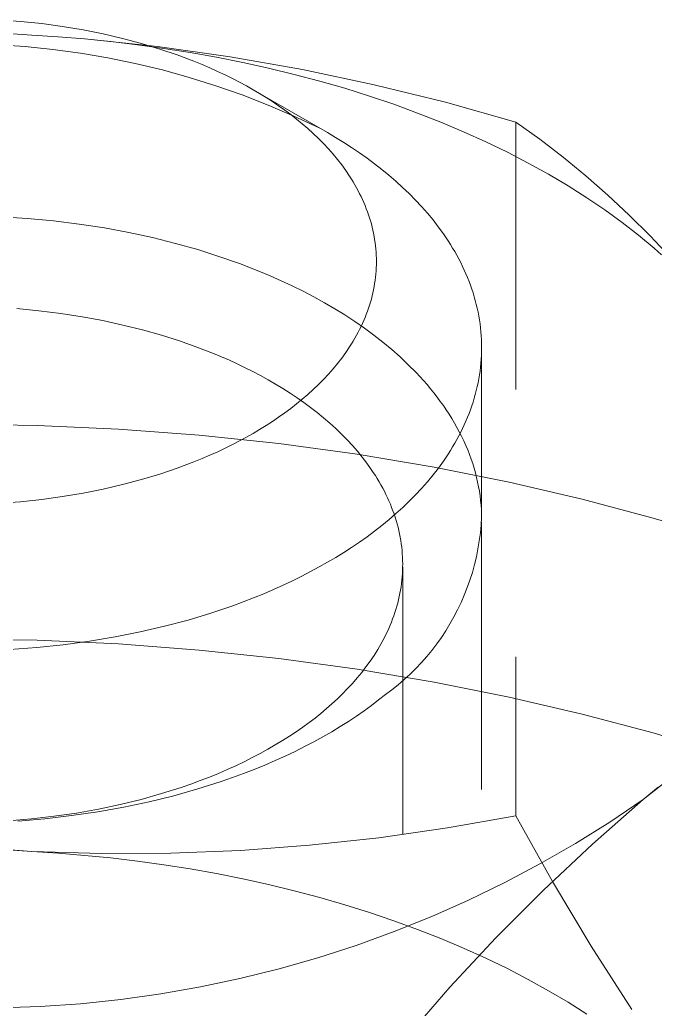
# Model space of a CAD drawing. Header units: inches. Extents: x -13 to 609, y -6 to 131.
# Drawn here: x 158.1261 to 158.3639, y 60.4012 to 60.7713 of the extents above; entities that cross this region are included whole.
import ezdxf

# ---------------------------------------------------------------- set-up
doc = ezdxf.new("R2010")
doc.units = ezdxf.units.IN
doc.linetypes.add('HIDDEN', pattern=[1.905, 1.27, -0.635])
doc.layers.add('ZANO_R_przerywana', color=250, linetype='HIDDEN', lineweight=0)

msp = doc.modelspace()

# ---------------------------------------------------------------- linework, layer by layer
at = {"layer": 'ZANO_R_przerywana', "ltscale": 0.05}
for p, q in [((158.11833, 60.77128), (158.12638, 60.77068)), ((158.12638, 60.77068), (158.13434, 60.76984)), ((158.13434, 60.76984), (158.14217, 60.76877)), ((158.14217, 60.76877), (158.14984, 60.76748)), ((158.14984, 60.76748), (158.15733, 60.76599)), ((158.11599, 60.7665), (158.13069, 60.7655)), ((158.13069, 60.7655), (158.14051, 60.76489)), ((158.14051, 60.76489), (158.15038, 60.7641)), ((158.15038, 60.76417), (158.17767, 60.76123)), ((158.15038, 60.7641), (158.16027, 60.76312)), ((158.15733, 60.76599), (158.16462, 60.76429)), ((158.16027, 60.76312), (158.17017, 60.76195)), ((158.16462, 60.76429), (158.17168, 60.76241)), ((158.12813, 60.76125), (158.11772, 60.76196)), ((158.13851, 60.7602), (158.12813, 60.76125)), ((158.14885, 60.7588), (158.13851, 60.7602)), ((158.17017, 60.76195), (158.18006, 60.76059)), ((158.17168, 60.76241), (158.17849, 60.76035)), ((158.17767, 60.76123), (158.20484, 60.75739)), ((158.17849, 60.76035), (158.18503, 60.75813)), ((158.18006, 60.76059), (158.18994, 60.75903)), ((158.15914, 60.75704), (158.14885, 60.7588)), ((158.16936, 60.75495), (158.15914, 60.75704)), ((158.18503, 60.75813), (158.1913, 60.75576)), ((158.18994, 60.75903), (158.19977, 60.75728)), ((158.1913, 60.75576), (158.19433, 60.75453)), ((158.19977, 60.75728), (158.20954, 60.75534)), ((158.20484, 60.75739), (158.23186, 60.75264)), ((158.17951, 60.75251), (158.16936, 60.75495)), ((158.18957, 60.74973), (158.17951, 60.75251)), ((158.19433, 60.75453), (158.19729, 60.75327)), ((158.19729, 60.75327), (158.20017, 60.75198)), ((158.20954, 60.75534), (158.21924, 60.7532)), ((158.21924, 60.7532), (158.22886, 60.75087)), ((158.23186, 60.75264), (158.25872, 60.74698)), ((158.19953, 60.74661), (158.18957, 60.74973)), ((158.20017, 60.75198), (158.20297, 60.75066)), ((158.20297, 60.75066), (158.2057, 60.74931)), ((158.2057, 60.74931), (158.20835, 60.74794)), ((158.22886, 60.75087), (158.23836, 60.74835)), ((158.23836, 60.74835), (158.24774, 60.74564)), ((158.20937, 60.74315), (158.19953, 60.74661)), ((158.20835, 60.74794), (158.21093, 60.74655)), ((158.21093, 60.74655), (158.21343, 60.74514)), ((158.24126, 60.72907), (158.21343, 60.74514)), ((158.21343, 60.74514), (158.21587, 60.7437)), ((158.24774, 60.74564), (158.25698, 60.74274)), ((158.25872, 60.74698), (158.28536, 60.74043)), ((158.2191, 60.73937), (158.20937, 60.74315)), ((158.21587, 60.7437), (158.21828, 60.74221)), ((158.21828, 60.74221), (158.22065, 60.74068)), ((158.25698, 60.74274), (158.26606, 60.73966)), ((158.22869, 60.73526), (158.2191, 60.73937)), ((158.22065, 60.74068), (158.22298, 60.7391)), ((158.22298, 60.7391), (158.22527, 60.73748)), ((158.22527, 60.73748), (158.22751, 60.73582)), ((158.26606, 60.73966), (158.27496, 60.73641)), ((158.28536, 60.74043), (158.31178, 60.73299)), ((158.22751, 60.73582), (158.2297, 60.73412)), ((158.23814, 60.73083), (158.22869, 60.73526)), ((158.2297, 60.73412), (158.23183, 60.73237)), ((158.27496, 60.73641), (158.28368, 60.73298)), ((158.23183, 60.73237), (158.23391, 60.73058)), ((158.23391, 60.73058), (158.23593, 60.72875)), ((158.28368, 60.73298), (158.2922, 60.72939)), ((158.31178, 60.73299), (158.32069, 60.72658)), ((158.31178, 60.73299), (158.31178, 60.47355)), ((158.23593, 60.72875), (158.23788, 60.72688)), ((158.23788, 60.72688), (158.23977, 60.72497)), ((158.24432, 60.72726), (158.24126, 60.72907)), ((158.24733, 60.72541), (158.24432, 60.72726)), ((158.2922, 60.72939), (158.30049, 60.72563)), ((158.32069, 60.72658), (158.32939, 60.71989)), ((158.23977, 60.72497), (158.24159, 60.72302)), ((158.24159, 60.72302), (158.24334, 60.72104)), ((158.2503, 60.72349), (158.24733, 60.72541)), ((158.25321, 60.72152), (158.2503, 60.72349)), ((158.30049, 60.72563), (158.30856, 60.72172)), ((158.24334, 60.72104), (158.24501, 60.71902)), ((158.24501, 60.71902), (158.2466, 60.71696)), ((158.25607, 60.7195), (158.25321, 60.72152)), ((158.25887, 60.71742), (158.25607, 60.7195)), ((158.30856, 60.72172), (158.31638, 60.71767)), ((158.32939, 60.71989), (158.33788, 60.71293)), ((158.2466, 60.71696), (158.24811, 60.71487)), ((158.2616, 60.71529), (158.25887, 60.71742)), ((158.26427, 60.7131), (158.2616, 60.71529)), ((158.31638, 60.71767), (158.32395, 60.71347)), ((158.24811, 60.71487), (158.24954, 60.71276)), ((158.24954, 60.71276), (158.25022, 60.71168)), ((158.25022, 60.71168), (158.25088, 60.71061)), ((158.26687, 60.71087), (158.26427, 60.7131)), ((158.32395, 60.71347), (158.33125, 60.70915)), ((158.33788, 60.71293), (158.34614, 60.7057)), ((158.25088, 60.71061), (158.25152, 60.70952)), ((158.25152, 60.70952), (158.25214, 60.70843)), ((158.25214, 60.70843), (158.25273, 60.70733)), ((158.26939, 60.70858), (158.26687, 60.71087)), ((158.27183, 60.70624), (158.26939, 60.70858)), ((158.33125, 60.70915), (158.33827, 60.7047)), ((158.25273, 60.70733), (158.2533, 60.70623)), ((158.2533, 60.70623), (158.25384, 60.70512)), ((158.25384, 60.70512), (158.25437, 60.704)), ((158.25437, 60.704), (158.25486, 60.70288)), ((158.27419, 60.70385), (158.27183, 60.70624)), ((158.33827, 60.7047), (158.34501, 60.70014)), ((158.34614, 60.7057), (158.35417, 60.69822)), ((158.25486, 60.70288), (158.25534, 60.70175)), ((158.25534, 60.70175), (158.25579, 60.70062)), ((158.25579, 60.70062), (158.25622, 60.69948)), ((158.27647, 60.70142), (158.27419, 60.70385)), ((158.27865, 60.69894), (158.27647, 60.70142)), ((158.11911, 60.69763), (158.12903, 60.69699)), ((158.12903, 60.69699), (158.13881, 60.69606)), ((158.25622, 60.69948), (158.25662, 60.69834)), ((158.25662, 60.69834), (158.25699, 60.69719)), ((158.25699, 60.69719), (158.25734, 60.69604)), ((158.28074, 60.69641), (158.27865, 60.69894)), ((158.34501, 60.70014), (158.35146, 60.69548)), ((158.35417, 60.69822), (158.36196, 60.69048)), ((158.13881, 60.69606), (158.14841, 60.69487)), ((158.14841, 60.69487), (158.1578, 60.69341)), ((158.1578, 60.69341), (158.16695, 60.69171)), ((158.25734, 60.69604), (158.25767, 60.69489)), ((158.25767, 60.69489), (158.25797, 60.69373)), ((158.25797, 60.69373), (158.25824, 60.69257)), ((158.28273, 60.69385), (158.28074, 60.69641)), ((158.28462, 60.69124), (158.28273, 60.69385)), ((158.35146, 60.69548), (158.35761, 60.69071)), ((158.16695, 60.69171), (158.17583, 60.68978)), ((158.17583, 60.68978), (158.18442, 60.68764)), ((158.25824, 60.69257), (158.25849, 60.69141)), ((158.25849, 60.69141), (158.25872, 60.69024)), ((158.25872, 60.69024), (158.25891, 60.68907)), ((158.28641, 60.68859), (158.28462, 60.69124)), ((158.35761, 60.69071), (158.36346, 60.68586)), ((158.36196, 60.69048), (158.3695, 60.6825)), ((158.18442, 60.68764), (158.19271, 60.6853)), ((158.25891, 60.68907), (158.25908, 60.6879)), ((158.25908, 60.6879), (158.25923, 60.68673)), ((158.25923, 60.68673), (158.25935, 60.68555)), ((158.25935, 60.68555), (158.25944, 60.68438)), ((158.28726, 60.68725), (158.28641, 60.68859)), ((158.28808, 60.6859), (158.28726, 60.68725)), ((158.28888, 60.68455), (158.28808, 60.6859)), ((158.36346, 60.68586), (158.36627, 60.68341)), ((158.19271, 60.6853), (158.20067, 60.68278)), ((158.20067, 60.68278), (158.2083, 60.68009)), ((158.25944, 60.68438), (158.25951, 60.6832)), ((158.25951, 60.6832), (158.25955, 60.68203)), ((158.25955, 60.68203), (158.25956, 60.68085)), ((158.28965, 60.68318), (158.28888, 60.68455)), ((158.29039, 60.68181), (158.28965, 60.68318)), ((158.2911, 60.68043), (158.29039, 60.68181)), ((158.2083, 60.68009), (158.21558, 60.67727)), ((158.25951, 60.6785), (158.25944, 60.67732)), ((158.25955, 60.67967), (158.25951, 60.6785)), ((158.25956, 60.68085), (158.25955, 60.67967)), ((158.29179, 60.67904), (158.2911, 60.68043)), ((158.29244, 60.67764), (158.29179, 60.67904)), ((158.21558, 60.67727), (158.21978, 60.6755)), ((158.21978, 60.6755), (158.22395, 60.67366)), ((158.25923, 60.67497), (158.25909, 60.6738)), ((158.25935, 60.67615), (158.25923, 60.67497)), ((158.25944, 60.67732), (158.25935, 60.67615)), ((158.29306, 60.67624), (158.29244, 60.67764)), ((158.29365, 60.67483), (158.29306, 60.67624)), ((158.29422, 60.67342), (158.29365, 60.67483)), ((158.22395, 60.67366), (158.22807, 60.67173)), ((158.22807, 60.67173), (158.23214, 60.66972)), ((158.25872, 60.67146), (158.25849, 60.67029)), ((158.25891, 60.67263), (158.25872, 60.67146)), ((158.25909, 60.6738), (158.25891, 60.67263)), ((158.29475, 60.67199), (158.29422, 60.67342)), ((158.29525, 60.67057), (158.29475, 60.67199)), ((158.23214, 60.66972), (158.23615, 60.66763)), ((158.23615, 60.66763), (158.24009, 60.66545)), ((158.25797, 60.66797), (158.25767, 60.66681)), ((158.25825, 60.66913), (158.25797, 60.66797)), ((158.25849, 60.67029), (158.25825, 60.66913)), ((158.29572, 60.66913), (158.29525, 60.67057)), ((158.29616, 60.6677), (158.29572, 60.66913)), ((158.29657, 60.66625), (158.29616, 60.6677)), ((158.1333, 60.66243), (158.12499, 60.66322)), ((158.24009, 60.66545), (158.24396, 60.66319)), ((158.24396, 60.66319), (158.24776, 60.66085)), ((158.25662, 60.66336), (158.25622, 60.66222)), ((158.257, 60.66451), (158.25662, 60.66336)), ((158.25735, 60.66566), (158.257, 60.66451)), ((158.25767, 60.66681), (158.25735, 60.66566)), ((158.29694, 60.66481), (158.29657, 60.66625)), ((158.29729, 60.66336), (158.29694, 60.66481)), ((158.2976, 60.6619), (158.29729, 60.66336)), ((158.14146, 60.66142), (158.1333, 60.66243)), ((158.14944, 60.66018), (158.14146, 60.66142)), ((158.15722, 60.65874), (158.14944, 60.66018)), ((158.24776, 60.66085), (158.25147, 60.65842)), ((158.25534, 60.65995), (158.25487, 60.65882)), ((158.25579, 60.66108), (158.25534, 60.65995)), ((158.25622, 60.66222), (158.25579, 60.66108)), ((158.29788, 60.66044), (158.2976, 60.6619)), ((158.29812, 60.65898), (158.29788, 60.66044)), ((158.16476, 60.6571), (158.15722, 60.65874)), ((158.17207, 60.65527), (158.16476, 60.6571)), ((158.25147, 60.65842), (158.25508, 60.65592)), ((158.25385, 60.65658), (158.2533, 60.65547)), ((158.25437, 60.6577), (158.25385, 60.65658)), ((158.25487, 60.65882), (158.25437, 60.6577)), ((158.25508, 60.65592), (158.25859, 60.65334)), ((158.29834, 60.65752), (158.29812, 60.65898)), ((158.29852, 60.65605), (158.29834, 60.65752)), ((158.29866, 60.65459), (158.29852, 60.65605)), ((158.17911, 60.65328), (158.17207, 60.65527)), ((158.18588, 60.65114), (158.17911, 60.65328)), ((158.25153, 60.65218), (158.25089, 60.65109)), ((158.25214, 60.65327), (158.25153, 60.65218)), ((158.25273, 60.65437), (158.25214, 60.65327)), ((158.2533, 60.65547), (158.25273, 60.65437)), ((158.25859, 60.65334), (158.262, 60.65068)), ((158.29878, 60.65312), (158.29866, 60.65459)), ((158.29886, 60.65165), (158.29878, 60.65312)), ((158.19237, 60.64886), (158.18588, 60.65114)), ((158.19856, 60.64646), (158.19237, 60.64886)), ((158.24955, 60.64894), (158.24812, 60.64683)), ((158.25023, 60.65002), (158.24955, 60.64894)), ((158.25089, 60.65109), (158.25023, 60.65002)), ((158.262, 60.65068), (158.2653, 60.64794)), ((158.29891, 60.65018), (158.29886, 60.65165)), ((158.29893, 60.64871), (158.29891, 60.65018)), ((158.29891, 60.64723), (158.29893, 60.64871)), ((158.20455, 60.64389), (158.19856, 60.64646)), ((158.24661, 60.64474), (158.24502, 60.64268)), ((158.24812, 60.64683), (158.24661, 60.64474)), ((158.2653, 60.64794), (158.26847, 60.64514)), ((158.26847, 60.64514), (158.27151, 60.64226)), ((158.29878, 60.64429), (158.29886, 60.64576)), ((158.29886, 60.64576), (158.29891, 60.64723)), ((158.29893, 60.64576), (158.29893, 60.58529)), ((158.20752, 60.64254), (158.20455, 60.64389)), ((158.21045, 60.64113), (158.20752, 60.64254)), ((158.21335, 60.63967), (158.21045, 60.64113)), ((158.24502, 60.64268), (158.24334, 60.64066)), ((158.27151, 60.64226), (158.27443, 60.63932)), ((158.29834, 60.63989), (158.29852, 60.64136)), ((158.29852, 60.64136), (158.29867, 60.64283)), ((158.29867, 60.64283), (158.29878, 60.64429)), ((158.21621, 60.63817), (158.21335, 60.63967)), ((158.21904, 60.63661), (158.21621, 60.63817)), ((158.2416, 60.63868), (158.23978, 60.63673)), ((158.24334, 60.64066), (158.2416, 60.63868)), ((158.27443, 60.63932), (158.27583, 60.63783)), ((158.27583, 60.63783), (158.2772, 60.63631)), ((158.29788, 60.63697), (158.29812, 60.63843)), ((158.29812, 60.63843), (158.29834, 60.63989)), ((158.22182, 60.635), (158.21904, 60.63661)), ((158.22456, 60.63335), (158.22182, 60.635)), ((158.23789, 60.63482), (158.23594, 60.63295)), ((158.23978, 60.63673), (158.23789, 60.63482)), ((158.2772, 60.63631), (158.27853, 60.63479)), ((158.27853, 60.63479), (158.27983, 60.63325)), ((158.29695, 60.63261), (158.29729, 60.63406)), ((158.29729, 60.63406), (158.2976, 60.63551)), ((158.2976, 60.63551), (158.29788, 60.63697)), ((158.22724, 60.63164), (158.22456, 60.63335)), ((158.22987, 60.62988), (158.22724, 60.63164)), ((158.23245, 60.62808), (158.22987, 60.62988)), ((158.23392, 60.63112), (158.23184, 60.62933)), ((158.23594, 60.63295), (158.23392, 60.63112)), ((158.27983, 60.63325), (158.28108, 60.63169)), ((158.28108, 60.63169), (158.2823, 60.63012)), ((158.2823, 60.63012), (158.28348, 60.62854)), ((158.29616, 60.62972), (158.29657, 60.63116)), ((158.29657, 60.63116), (158.29695, 60.63261)), ((158.22971, 60.62758), (158.22752, 60.62588)), ((158.23184, 60.62933), (158.22971, 60.62758)), ((158.23496, 60.62623), (158.23245, 60.62808)), ((158.23741, 60.62434), (158.23496, 60.62623)), ((158.28348, 60.62854), (158.28462, 60.62695)), ((158.28462, 60.62695), (158.28572, 60.62534)), ((158.29475, 60.62542), (158.29526, 60.62684)), ((158.29526, 60.62684), (158.29572, 60.62828)), ((158.29572, 60.62828), (158.29616, 60.62972)), ((158.22299, 60.62259), (158.22066, 60.62102)), ((158.22528, 60.62421), (158.22299, 60.62259)), ((158.22752, 60.62588), (158.22528, 60.62421)), ((158.23979, 60.6224), (158.23741, 60.62434)), ((158.28572, 60.62534), (158.28678, 60.62372)), ((158.28678, 60.62372), (158.2878, 60.62209)), ((158.29307, 60.62117), (158.29366, 60.62258)), ((158.29366, 60.62258), (158.29422, 60.624)), ((158.29422, 60.624), (158.29475, 60.62542)), ((158.10205, 60.61998), (158.1326, 60.61953)), ((158.1326, 60.61953), (158.16304, 60.61816)), ((158.21829, 60.61949), (158.21588, 60.618)), ((158.22066, 60.62102), (158.21829, 60.61949)), ((158.2421, 60.62041), (158.23979, 60.6224)), ((158.24434, 60.61838), (158.2421, 60.62041)), ((158.2878, 60.62209), (158.28877, 60.62044)), ((158.28877, 60.62044), (158.2897, 60.61879)), ((158.2897, 60.61879), (158.29059, 60.61713)), ((158.29179, 60.61837), (158.29244, 60.61977)), ((158.29244, 60.61977), (158.29307, 60.62117)), ((158.16304, 60.61816), (158.19323, 60.6159)), ((158.19323, 60.6159), (158.22306, 60.61275)), ((158.21094, 60.61515), (158.20837, 60.61376)), ((158.21344, 60.61656), (158.21094, 60.61515)), ((158.21588, 60.618), (158.21344, 60.61656)), ((158.2465, 60.61631), (158.24434, 60.61838)), ((158.24857, 60.6142), (158.2465, 60.61631)), ((158.28966, 60.61423), (158.2904, 60.6156)), ((158.2904, 60.6156), (158.29111, 60.61698)), ((158.29059, 60.61713), (158.29144, 60.61546)), ((158.29111, 60.61698), (158.29179, 60.61837)), ((158.29144, 60.61546), (158.29224, 60.61378)), ((158.20571, 60.61239), (158.20298, 60.61104)), ((158.20837, 60.61376), (158.20571, 60.61239)), ((158.22306, 60.61275), (158.25241, 60.60875)), ((158.25057, 60.61205), (158.24857, 60.6142)), ((158.25247, 60.60987), (158.25057, 60.61205)), ((158.28727, 60.61016), (158.28809, 60.61151)), ((158.28809, 60.61151), (158.28889, 60.61287)), ((158.28889, 60.61287), (158.28966, 60.61423)), ((158.29224, 60.61378), (158.293, 60.61209)), ((158.293, 60.61209), (158.29371, 60.6104)), ((158.1973, 60.60843), (158.19435, 60.60716)), ((158.20018, 60.60972), (158.1973, 60.60843)), ((158.20298, 60.61104), (158.20018, 60.60972)), ((158.25241, 60.60875), (158.28119, 60.60392)), ((158.25429, 60.60765), (158.25247, 60.60987)), ((158.28463, 60.60618), (158.28641, 60.60882)), ((158.28641, 60.60882), (158.28727, 60.61016)), ((158.29371, 60.6104), (158.29438, 60.60869)), ((158.29438, 60.60869), (158.29501, 60.60698)), ((158.19132, 60.60593), (158.18505, 60.60357)), ((158.19435, 60.60716), (158.19132, 60.60593)), ((158.25601, 60.60539), (158.25429, 60.60765)), ((158.25764, 60.60311), (158.25601, 60.60539)), ((158.28274, 60.60357), (158.28463, 60.60618)), ((158.29501, 60.60698), (158.29558, 60.60527)), ((158.29558, 60.60527), (158.29612, 60.60355)), ((158.1785, 60.60135), (158.17169, 60.59929)), ((158.18505, 60.60357), (158.1785, 60.60135)), ((158.25841, 60.60196), (158.25764, 60.60311)), ((158.25917, 60.60079), (158.25841, 60.60196)), ((158.25989, 60.59963), (158.25917, 60.60079)), ((158.27866, 60.59847), (158.28075, 60.601)), ((158.28075, 60.601), (158.28274, 60.60357)), ((158.28119, 60.60392), (158.30928, 60.59831)), ((158.29612, 60.60355), (158.2966, 60.60183)), ((158.2966, 60.60183), (158.29704, 60.6001)), ((158.16463, 60.5974), (158.15735, 60.59571)), ((158.17169, 60.59929), (158.16463, 60.5974)), ((158.2606, 60.59845), (158.25989, 60.59963)), ((158.26127, 60.59727), (158.2606, 60.59845)), ((158.26192, 60.59609), (158.26127, 60.59727)), ((158.27648, 60.59599), (158.27866, 60.59847)), ((158.29704, 60.6001), (158.29744, 60.59837)), ((158.29744, 60.59837), (158.29779, 60.59663)), ((158.29779, 60.59663), (158.29809, 60.5949)), ((158.30928, 60.59831), (158.3366, 60.59194)), ((158.14218, 60.59292), (158.13436, 60.59185)), ((158.14986, 60.59421), (158.14218, 60.59292)), ((158.15735, 60.59571), (158.14986, 60.59421)), ((158.26255, 60.59489), (158.26192, 60.59609)), ((158.26315, 60.59369), (158.26255, 60.59489)), ((158.26372, 60.59249), (158.26315, 60.59369)), ((158.27185, 60.59117), (158.27421, 60.59356)), ((158.27421, 60.59356), (158.27648, 60.59599)), ((158.29809, 60.5949), (158.29834, 60.59316)), ((158.29834, 60.59316), (158.29855, 60.59142)), ((158.1264, 60.59101), (158.11835, 60.59041)), ((158.13436, 60.59185), (158.1264, 60.59101)), ((158.26426, 60.59128), (158.26372, 60.59249)), ((158.26478, 60.59007), (158.26426, 60.59128)), ((158.26527, 60.58885), (158.26478, 60.59007)), ((158.2694, 60.58883), (158.27185, 60.59117)), ((158.29855, 60.59142), (158.29872, 60.58968)), ((158.29872, 60.58968), (158.29883, 60.58794)), ((158.3366, 60.59194), (158.36307, 60.58488)), ((158.26428, 60.58431), (158.26688, 60.58654)), ((158.26574, 60.58763), (158.26527, 60.58885)), ((158.26617, 60.58641), (158.26574, 60.58763)), ((158.26658, 60.58518), (158.26617, 60.58641)), ((158.26688, 60.58654), (158.2694, 60.58883)), ((158.29883, 60.58794), (158.2989, 60.58621)), ((158.25888, 60.57999), (158.26162, 60.58212)), ((158.26162, 60.58212), (158.26428, 60.58431)), ((158.26697, 60.58395), (158.26658, 60.58518)), ((158.26732, 60.58272), (158.26697, 60.58395)), ((158.26765, 60.58148), (158.26732, 60.58272)), ((158.29874, 60.58229), (158.29845, 60.5793)), ((158.29892, 60.58529), (158.29874, 60.58229)), ((158.29893, 60.58329), (158.29893, 60.27984)), ((158.36307, 60.58488), (158.38861, 60.57716)), ((158.25608, 60.57791), (158.25888, 60.57999)), ((158.26795, 60.58024), (158.26765, 60.58148)), ((158.26822, 60.579), (158.26795, 60.58024)), ((158.26846, 60.57776), (158.26822, 60.579)), ((158.29845, 60.5793), (158.29806, 60.57631)), ((158.25031, 60.57392), (158.25322, 60.57589)), ((158.25322, 60.57589), (158.25608, 60.57791)), ((158.26867, 60.57652), (158.26846, 60.57776)), ((158.26886, 60.57528), (158.26867, 60.57652)), ((158.26902, 60.57403), (158.26886, 60.57528)), ((158.29806, 60.57631), (158.29756, 60.57335)), ((158.24434, 60.57014), (158.24735, 60.572)), ((158.24735, 60.572), (158.25031, 60.57392)), ((158.26915, 60.57279), (158.26902, 60.57403)), ((158.26926, 60.57154), (158.26915, 60.57279)), ((158.26933, 60.5703), (158.26926, 60.57154)), ((158.29756, 60.57335), (158.29696, 60.5704)), ((158.23816, 60.56658), (158.24128, 60.56834)), ((158.24128, 60.56834), (158.24434, 60.57014)), ((158.26938, 60.56906), (158.26933, 60.5703)), ((158.2694, 60.56781), (158.26938, 60.56906)), ((158.26939, 60.56657), (158.2694, 60.56781)), ((158.29626, 60.56748), (158.29546, 60.56458)), ((158.29696, 60.5704), (158.29626, 60.56748)), ((158.23162, 60.56313), (158.23494, 60.56484)), ((158.23494, 60.56484), (158.23816, 60.56658)), ((158.26921, 60.56286), (158.2693, 60.5641)), ((158.2693, 60.5641), (158.26936, 60.56533)), ((158.26936, 60.56533), (158.26939, 60.56657)), ((158.2694, 60.56657), (158.2694, 60.29672)), ((158.29546, 60.56458), (158.29455, 60.56171)), ((158.22111, 60.55818), (158.22471, 60.55979)), ((158.22471, 60.55979), (158.22821, 60.56144)), ((158.22821, 60.56144), (158.23162, 60.56313)), ((158.26877, 60.55917), (158.26895, 60.5604)), ((158.26895, 60.5604), (158.26909, 60.56163)), ((158.26909, 60.56163), (158.26921, 60.56286)), ((158.29455, 60.56171), (158.29355, 60.55887)), ((158.21363, 60.55506), (158.21741, 60.5566)), ((158.21741, 60.5566), (158.22111, 60.55818)), ((158.2681, 60.55551), (158.26835, 60.55673)), ((158.26835, 60.55673), (158.26858, 60.55795)), ((158.26858, 60.55795), (158.26877, 60.55917)), ((158.29245, 60.55608), (158.29125, 60.55332)), ((158.29355, 60.55887), (158.29245, 60.55608)), ((158.20579, 60.5521), (158.21363, 60.55506)), ((158.26719, 60.55189), (158.26752, 60.55309)), ((158.26752, 60.55309), (158.26783, 60.5543)), ((158.26783, 60.5543), (158.2681, 60.55551)), ((158.29125, 60.55332), (158.28996, 60.5506)), ((158.1891, 60.54675), (158.19761, 60.54933)), ((158.19761, 60.54933), (158.20579, 60.5521)), ((158.26606, 60.54831), (158.26646, 60.5495)), ((158.26646, 60.5495), (158.26684, 60.55069)), ((158.26684, 60.55069), (158.26719, 60.55189)), ((158.28996, 60.5506), (158.28857, 60.54793)), ((158.18027, 60.5444), (158.1891, 60.54675)), ((158.2642, 60.54363), (158.2647, 60.54479)), ((158.2647, 60.54479), (158.26518, 60.54596)), ((158.26518, 60.54596), (158.26563, 60.54713)), ((158.26563, 60.54713), (158.26606, 60.54831)), ((158.28709, 60.54532), (158.28552, 60.54275)), ((158.28857, 60.54793), (158.28709, 60.54532)), ((158.1618, 60.5404), (158.17117, 60.54228)), ((158.17117, 60.54228), (158.18027, 60.5444)), ((158.26256, 60.54018), (158.26313, 60.54132)), ((158.26313, 60.54132), (158.26368, 60.54247)), ((158.26368, 60.54247), (158.2642, 60.54363)), ((158.28552, 60.54275), (158.28386, 60.54024)), ((158.1326, 60.53916), (158.10205, 60.53962)), ((158.13248, 60.53641), (158.14243, 60.53746)), ((158.16304, 60.5378), (158.1326, 60.53916)), ((158.14243, 60.53746), (158.15221, 60.5388)), ((158.15221, 60.5388), (158.1618, 60.5404)), ((158.19323, 60.53553), (158.16304, 60.5378)), ((158.26071, 60.5368), (158.26135, 60.53792)), ((158.26135, 60.53792), (158.26197, 60.53905)), ((158.26197, 60.53905), (158.26256, 60.54018)), ((158.28212, 60.53779), (158.28029, 60.5354)), ((158.28386, 60.54024), (158.28212, 60.53779)), ((158.12242, 60.53566), (158.13248, 60.53641)), ((158.22306, 60.53239), (158.19323, 60.53553)), ((158.25868, 60.5335), (158.26006, 60.53569)), ((158.26006, 60.53569), (158.26071, 60.5368)), ((158.28029, 60.5354), (158.27838, 60.53308)), ((158.25241, 60.52838), (158.22306, 60.53239)), ((158.25567, 60.52921), (158.25721, 60.53133)), ((158.25721, 60.53133), (158.25868, 60.5335)), ((158.27639, 60.53083), (158.27432, 60.52864)), ((158.27838, 60.53308), (158.27639, 60.53083)), ((158.25237, 60.52507), (158.25406, 60.52712)), ((158.28119, 60.52356), (158.25241, 60.52838)), ((158.25406, 60.52712), (158.25567, 60.52921)), ((158.27218, 60.52653), (158.26996, 60.5245)), ((158.27432, 60.52864), (158.27218, 60.52653)), ((158.24879, 60.52108), (158.25061, 60.52305)), ((158.25061, 60.52305), (158.25237, 60.52507)), ((158.26768, 60.52254), (158.26533, 60.52067)), ((158.26996, 60.5245), (158.26768, 60.52254)), ((158.30928, 60.51794), (158.28119, 60.52356)), ((158.24496, 60.51725), (158.2469, 60.51914)), ((158.2469, 60.51914), (158.24879, 60.52108)), ((158.26291, 60.51888), (158.26035, 60.51683)), ((158.26533, 60.52067), (158.26291, 60.51888)), ((158.24089, 60.51359), (158.24295, 60.5154)), ((158.24295, 60.5154), (158.24496, 60.51725)), ((158.26035, 60.51683), (158.25769, 60.5148)), ((158.3366, 60.51158), (158.30928, 60.51794)), ((158.23661, 60.51009), (158.23879, 60.51183)), ((158.23879, 60.51183), (158.24089, 60.51359)), ((158.25493, 60.51279), (158.25206, 60.5108)), ((158.25769, 60.5148), (158.25493, 60.51279)), ((158.36307, 60.50451), (158.3366, 60.51158)), ((158.232, 60.50665), (158.23435, 60.50836)), ((158.23435, 60.50836), (158.23661, 60.51009)), ((158.24909, 60.50883), (158.24602, 60.50688)), ((158.25206, 60.5108), (158.24909, 60.50883)), ((158.22704, 60.50328), (158.22956, 60.50496)), ((158.22956, 60.50496), (158.232, 60.50665)), ((158.24285, 60.50496), (158.23957, 60.50307)), ((158.24602, 60.50688), (158.24285, 60.50496)), ((158.38861, 60.49679), (158.36307, 60.50451)), ((158.22173, 60.5), (158.22443, 60.50163)), ((158.22443, 60.50163), (158.22704, 60.50328)), ((158.2362, 60.50122), (158.23272, 60.49939)), ((158.23957, 60.50307), (158.2362, 60.50122)), ((158.21312, 60.49526), (158.21608, 60.49681)), ((158.21608, 60.49681), (158.21895, 60.49839)), ((158.21895, 60.49839), (158.22173, 60.5)), ((158.22914, 60.49761), (158.22547, 60.49586)), ((158.23272, 60.49939), (158.22914, 60.49761)), ((158.20696, 60.49226), (158.21008, 60.49374)), ((158.21008, 60.49374), (158.21312, 60.49526)), ((158.2217, 60.49415), (158.21784, 60.49249)), ((158.22547, 60.49586), (158.2217, 60.49415)), ((158.19711, 60.48802), (158.20048, 60.48939)), ((158.20048, 60.48939), (158.20376, 60.49081)), ((158.20376, 60.49081), (158.20696, 60.49226)), ((158.20984, 60.4893), (158.20571, 60.48778)), ((158.21388, 60.49087), (158.20984, 60.4893)), ((158.21784, 60.49249), (158.21388, 60.49087)), ((158.19016, 60.48539), (158.19367, 60.48668)), ((158.20149, 60.48631), (158.19281, 60.48355)), ((158.19367, 60.48668), (158.19711, 60.48802)), ((158.20571, 60.48778), (158.20149, 60.48631)), ((158.35941, 60.47956), (158.36997, 60.48799)), ((158.1792, 60.4818), (158.18658, 60.48415)), ((158.19281, 60.48355), (158.18383, 60.48102)), ((158.18658, 60.48415), (158.19016, 60.48539)), ((158.36498, 60.48427), (158.35941, 60.47956)), ((158.16371, 60.47771), (158.17157, 60.47965)), ((158.17458, 60.47875), (158.1651, 60.47674)), ((158.17157, 60.47965), (158.1792, 60.4818)), ((158.18383, 60.48102), (158.17458, 60.47875)), ((158.34046, 60.46292), (158.35941, 60.47956)), ((158.35941, 60.47956), (158.34688, 60.47113)), ((158.13902, 60.47331), (158.1474, 60.47453)), ((158.1554, 60.47501), (158.14554, 60.47356)), ((158.1474, 60.47453), (158.15564, 60.47601)), ((158.1651, 60.47674), (158.1554, 60.47501)), ((158.15564, 60.47601), (158.16371, 60.47771)), ((158.12196, 60.47161), (158.13053, 60.47233)), ((158.13555, 60.47241), (158.12546, 60.47156)), ((158.13053, 60.47233), (158.13902, 60.47331)), ((158.14554, 60.47356), (158.13555, 60.47241)), ((158.31178, 60.47355), (158.28618, 60.469)), ((158.32543, 60.4489), (158.31178, 60.47355)), ((158.34688, 60.47113), (158.33406, 60.46315)), ((158.28618, 60.469), (158.26044, 60.46532)), ((158.26044, 60.46532), (158.23459, 60.46252)), ((158.13069, 60.46012), (158.10443, 60.46218)), ((158.13069, 60.46012), (158.11562, 60.46119)), ((158.13069, 60.46012), (158.14051, 60.45951)), ((158.15668, 60.45939), (158.13069, 60.46012)), ((158.20866, 60.46059), (158.18268, 60.45955)), ((158.23459, 60.46252), (158.20866, 60.46059)), ((158.33406, 60.46315), (158.32098, 60.45561)), ((158.32208, 60.44566), (158.34046, 60.46292)), ((158.14051, 60.45951), (158.15038, 60.45872)), ((158.15038, 60.45872), (158.16027, 60.45774)), ((158.18268, 60.45955), (158.15668, 60.45939)), ((158.16027, 60.45774), (158.17017, 60.45657)), ((158.17017, 60.45657), (158.18006, 60.45521)), ((158.18006, 60.45521), (158.18994, 60.45365)), ((158.18994, 60.45365), (158.19977, 60.4519)), ((158.32098, 60.45561), (158.30763, 60.44854)), ((158.19977, 60.4519), (158.20954, 60.44996)), ((158.20954, 60.44996), (158.21924, 60.44782)), ((158.30763, 60.44854), (158.29405, 60.44194)), ((158.33989, 60.42472), (158.32543, 60.4489)), ((158.21924, 60.44782), (158.22886, 60.44549)), ((158.22886, 60.44549), (158.23836, 60.44296)), ((158.30427, 60.4278), (158.32208, 60.44566)), ((158.23836, 60.44296), (158.24774, 60.44025)), ((158.29405, 60.44194), (158.28025, 60.43582)), ((158.24774, 60.44025), (158.25698, 60.43736)), ((158.25698, 60.43736), (158.26606, 60.43428)), ((158.26606, 60.43428), (158.27496, 60.43102)), ((158.28025, 60.43582), (158.26624, 60.43018)), ((158.26624, 60.43018), (158.25205, 60.42503)), ((158.27496, 60.43102), (158.28368, 60.4276)), ((158.28368, 60.4276), (158.2922, 60.424)), ((158.28707, 60.40936), (158.30427, 60.4278)), ((158.25205, 60.42503), (158.23768, 60.42038)), ((158.2922, 60.424), (158.30049, 60.42025)), ((158.35516, 60.40104), (158.33989, 60.42472)), ((158.23768, 60.42038), (158.22316, 60.41624)), ((158.30049, 60.42025), (158.30856, 60.41634)), ((158.22316, 60.41624), (158.2085, 60.4126)), ((158.30856, 60.41634), (158.31638, 60.41228)), ((158.2085, 60.4126), (158.19373, 60.40948)), ((158.31638, 60.41228), (158.32395, 60.40809)), ((158.19373, 60.40948), (158.17886, 60.40688)), ((158.2705, 60.39036), (158.28707, 60.40936)), ((158.32395, 60.40809), (158.33125, 60.40377)), ((158.1639, 60.40479), (158.14888, 60.40323)), ((158.17886, 60.40688), (158.1639, 60.40479)), ((158.13382, 60.4022), (158.11872, 60.40169)), ((158.14888, 60.40323), (158.13382, 60.4022)), ((158.33125, 60.40377), (158.33827, 60.39932))]:
    msp.add_line(p, q, dxfattribs=at)

doc.saveas('drawing.dxf')
